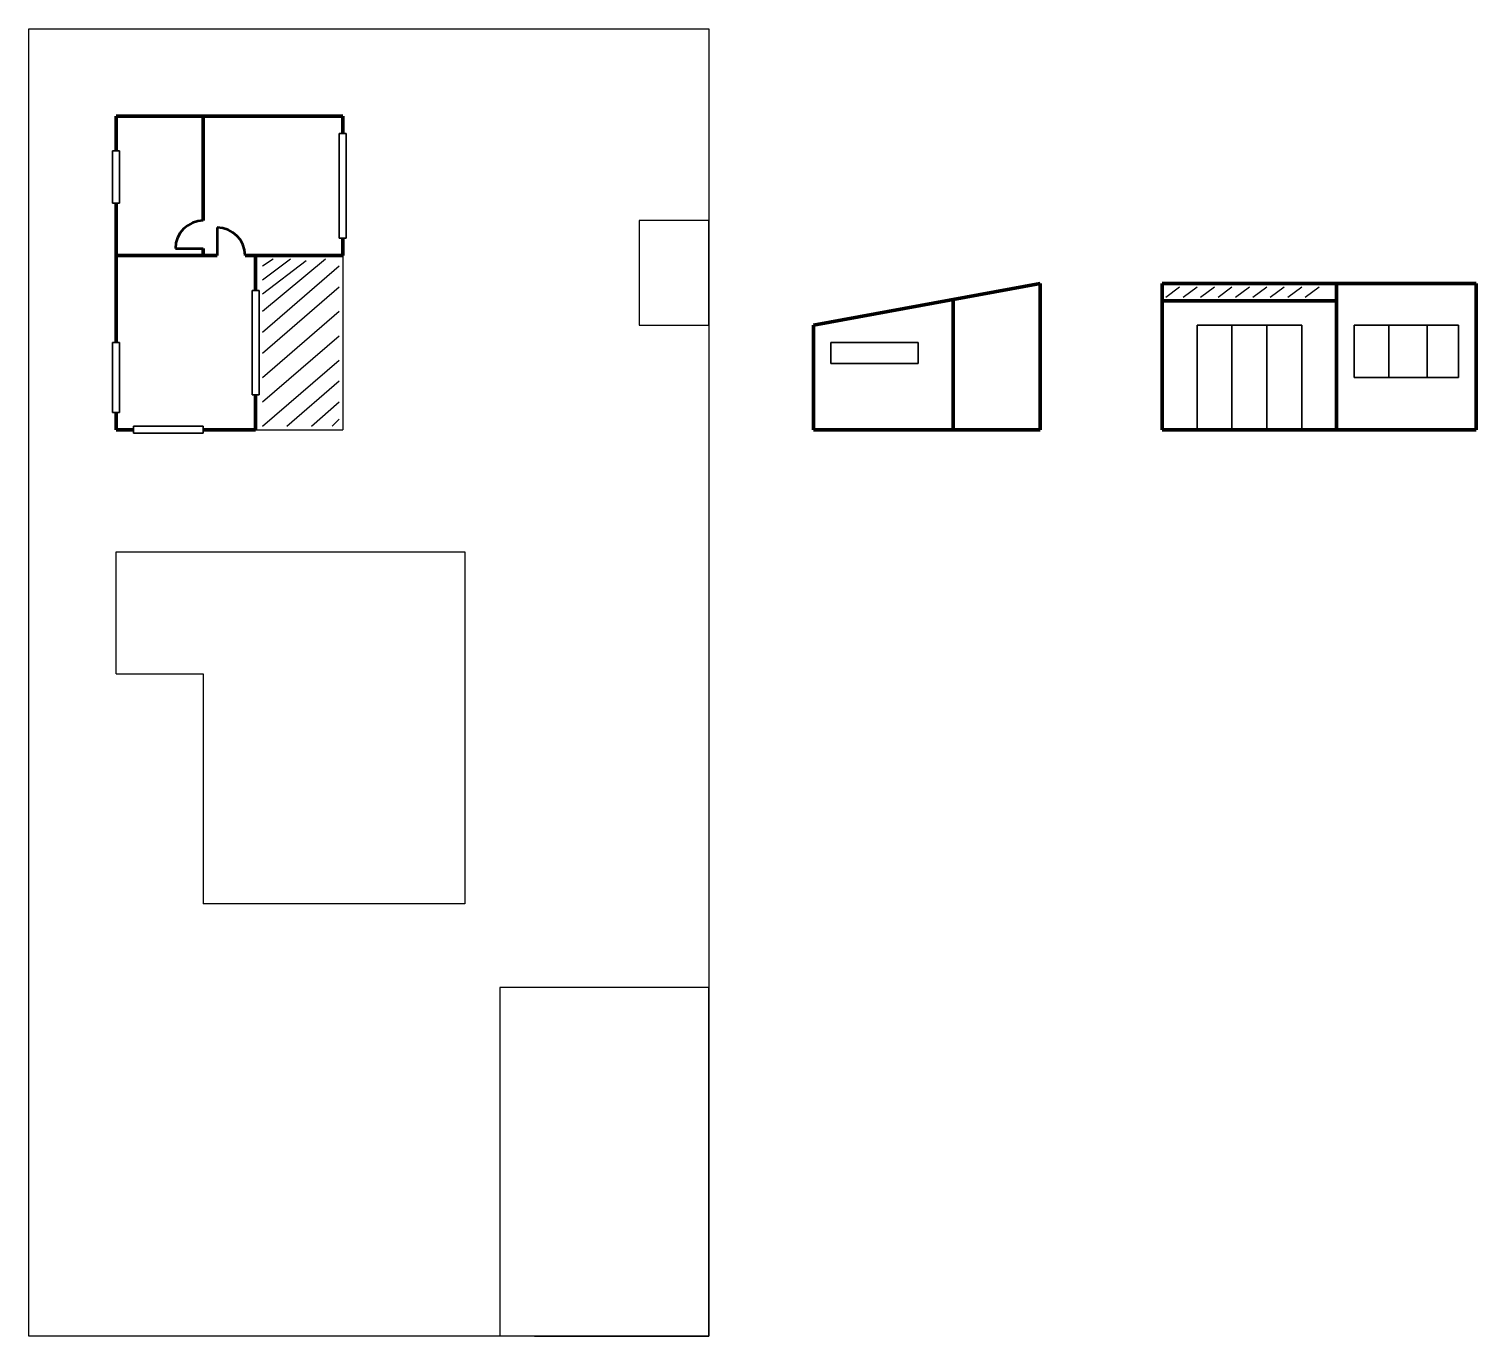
# Model space of a CAD drawing. Header units: millimetres. Extents: x -2500 to 39000, y -26000 to 11500.
import ezdxf

# ---------------------------------------------------------------- set-up
doc = ezdxf.new("R2010")
doc.units = ezdxf.units.MM
doc.layers.get('0').update_dxf_attribs({"color": 18, "lineweight": 100, "true_color": 0x000000})
for name, color, linetype, lineweight, true_color in [('Awning', 18, 'Continuous', 25, 0x000000), ('Doors', 18, 'Continuous', 50, 0x000000), ('Property', 253, 'Continuous', 25, 0xa0a0a4)]:
    doc.layers.add(name, color=color, linetype=linetype, lineweight=lineweight, true_color=true_color)
doc.layers.add('Windows', color=5, linetype='Continuous', lineweight=35)

msp = doc.modelspace()

# ---------------------------------------------------------------- linework, layer by layer
for p, q in [((0, 9000), (6500, 9000)), ((0, 9000), (0, 8000)), ((2500, 6000), (2500, 9000)), ((6500, 9000), (6500, 8500)), ((0, 2500), (0, 6500)), ((6500, 5500), (6500, 5000)), ((2900, 5000), (0, 5000)), ((2500, 5200), (2500, 5200)), ((2500, 5200), (2500, 5000)), ((2900, 5000), (2900, 5000)), ((4000, 5000), (3700, 5000)), ((6500, 5000), (4000, 5000)), ((4000, 5000), (4000, 4000)), ((26500, 4200), (20000, 3000)), ((26500, 0), (26500, 4200)), ((39000, 4200), (30000, 4200)), ((30000, 4200), (30000, 0)), ((35000, 0), (35000, 4200)), ((35000, 4200), (39000, 4200)), ((39000, 0), (39000, 4200)), ((39000, 4200), (39000, 0)), ((24000, 0), (24000, 3700)), ((30000, 3700), (35000, 3700)), ((20000, 3000), (20000, 0)), ((4000, 0), (4000, 1000)), ((0, 500), (0, 0)), ((0, 0), (500, 0)), ((4000, 0), (2500, 0)), ((20000, 0), (26500, 0)), ((30000, 0), (39000, 0)), ((31000, 0), (34000, 0)), ((39000, 0), (35000, 0))]:
    msp.add_line(p, q)
at = {"layer": 'Awning'}
for p, q in [((6500, 5000), (6500, 0)), ((4200, 4700), (4500, 4900)), ((4200, 4300), (5000, 4900)), ((4200, 3400), (6000, 4900)), ((4200, 3900), (5446, 4857)), ((4200, 2800), (6400, 4700)), ((4200, 2200), (6400, 4100)), ((30100, 3800), (30500, 4100)), ((30600, 3800), (31000, 4100)), ((31100, 3800), (31500, 4100)), ((31600, 3800), (32000, 4100)), ((32100, 3800), (32500, 4100)), ((32600, 3800), (33000, 4100)), ((33100, 3800), (33500, 4100)), ((33600, 3800), (34000, 4100)), ((34100, 3800), (34500, 4100)), ((4200, 1500), (6400, 3400)), ((4200, 800), (6400, 2700)), ((4200, 100), (6400, 2000)), ((4900, 100), (6400, 1400)), ((5600, 100), (6400, 800)), ((4000, 0), (6500, 0)), ((6200, 100), (6400, 300))]:
    msp.add_line(p, q, dxfattribs=at)
at = {"layer": 'Doors'}
for p, q in [((2900, 5800), (2900, 5000)), ((1700, 5200), (2500, 5200))]:
    msp.add_line(p, q, dxfattribs=at)
for centre, start, end in [((2500, 5200), 90, 180), ((2900, 5000), 0, 90)]:
    msp.add_arc(centre, 800, start, end, dxfattribs=at)
at = {"layer": 'Property'}
for p, q in [((-2500, 11500), (17000, 11500)), ((-2500, -26000), (-2500, 11500)), ((17000, 11500), (17000, -26000)), ((17000, 6000), (15000, 6000)), ((15000, 6000), (15000, 3000)), ((17000, 3000), (17000, 6000)), ((15000, 3000), (17000, 3000)), ((0, -3500), (10000, -3500)), ((0, -7000), (0, -3500)), ((10000, -3500), (10000, -13600)), ((0, -7000), (2500, -7000)), ((2500, -7000), (2500, -13600)), ((10000, -13600), (2500, -13600)), ((17000, -16000), (11000, -16000)), ((11000, -16000), (11000, -26000)), ((17000, -26000), (17000, -16000)), ((17000, -26000), (-2500, -26000)), ((12000, -26000), (17000, -26000))]:
    msp.add_line(p, q, dxfattribs=at)
at = {"layer": 'Windows'}
for p, q in [((6600, 8500), (6400, 8500)), ((6400, 8500), (6400, 5500)), ((6600, 5500), (6600, 8500)), ((-100, 6500), (-100, 8000)), ((-100, 8000), (100, 8000)), ((100, 8000), (100, 6500)), ((100, 6500), (-100, 6500)), ((6400, 5500), (6600, 5500)), ((3900, 1000), (3900, 4000)), ((3900, 4000), (4000, 4000)), ((4100, 4000), (4000, 4000)), ((4100, 1000), (4100, 4000)), ((34000, 3000), (31000, 3000)), ((31000, 3000), (31000, 0)), ((32000, 3000), (32000, 0)), ((33000, 3000), (33000, 3000)), ((33000, 3000), (33000, 0)), ((34000, 0), (34000, 3000)), ((35500, 3000), (38500, 3000)), ((35500, 1500), (35500, 3000)), ((35500, 3000), (36500, 3000)), ((35500, 1500), (35500, 3000)), ((36500, 3000), (36500, 1500)), ((37600, 3000), (36500, 3000)), ((36500, 3000), (36500, 1500)), ((37600, 1500), (37600, 3000)), ((38500, 3000), (38500, 1500)), ((-100, 500), (-100, 2500)), ((-100, 2500), (100, 2500)), ((100, 2500), (100, 500)), ((20500, 2500), (23000, 2500)), ((20500, 1900), (20500, 2500)), ((23000, 2500), (23000, 1900)), ((23000, 1900), (20500, 1900)), ((38500, 1500), (35500, 1500)), ((36500, 1500), (35500, 1500)), ((36500, 1500), (37700, 1500)), ((4100, 1000), (3900, 1000)), ((100, 500), (-100, 500)), ((2500, 100), (500, 100)), ((500, 100), (500, -100)), ((2500, -100), (2500, 100)), ((500, -100), (2500, -100))]:
    msp.add_line(p, q, dxfattribs=at)

doc.saveas('drawing.dxf')
